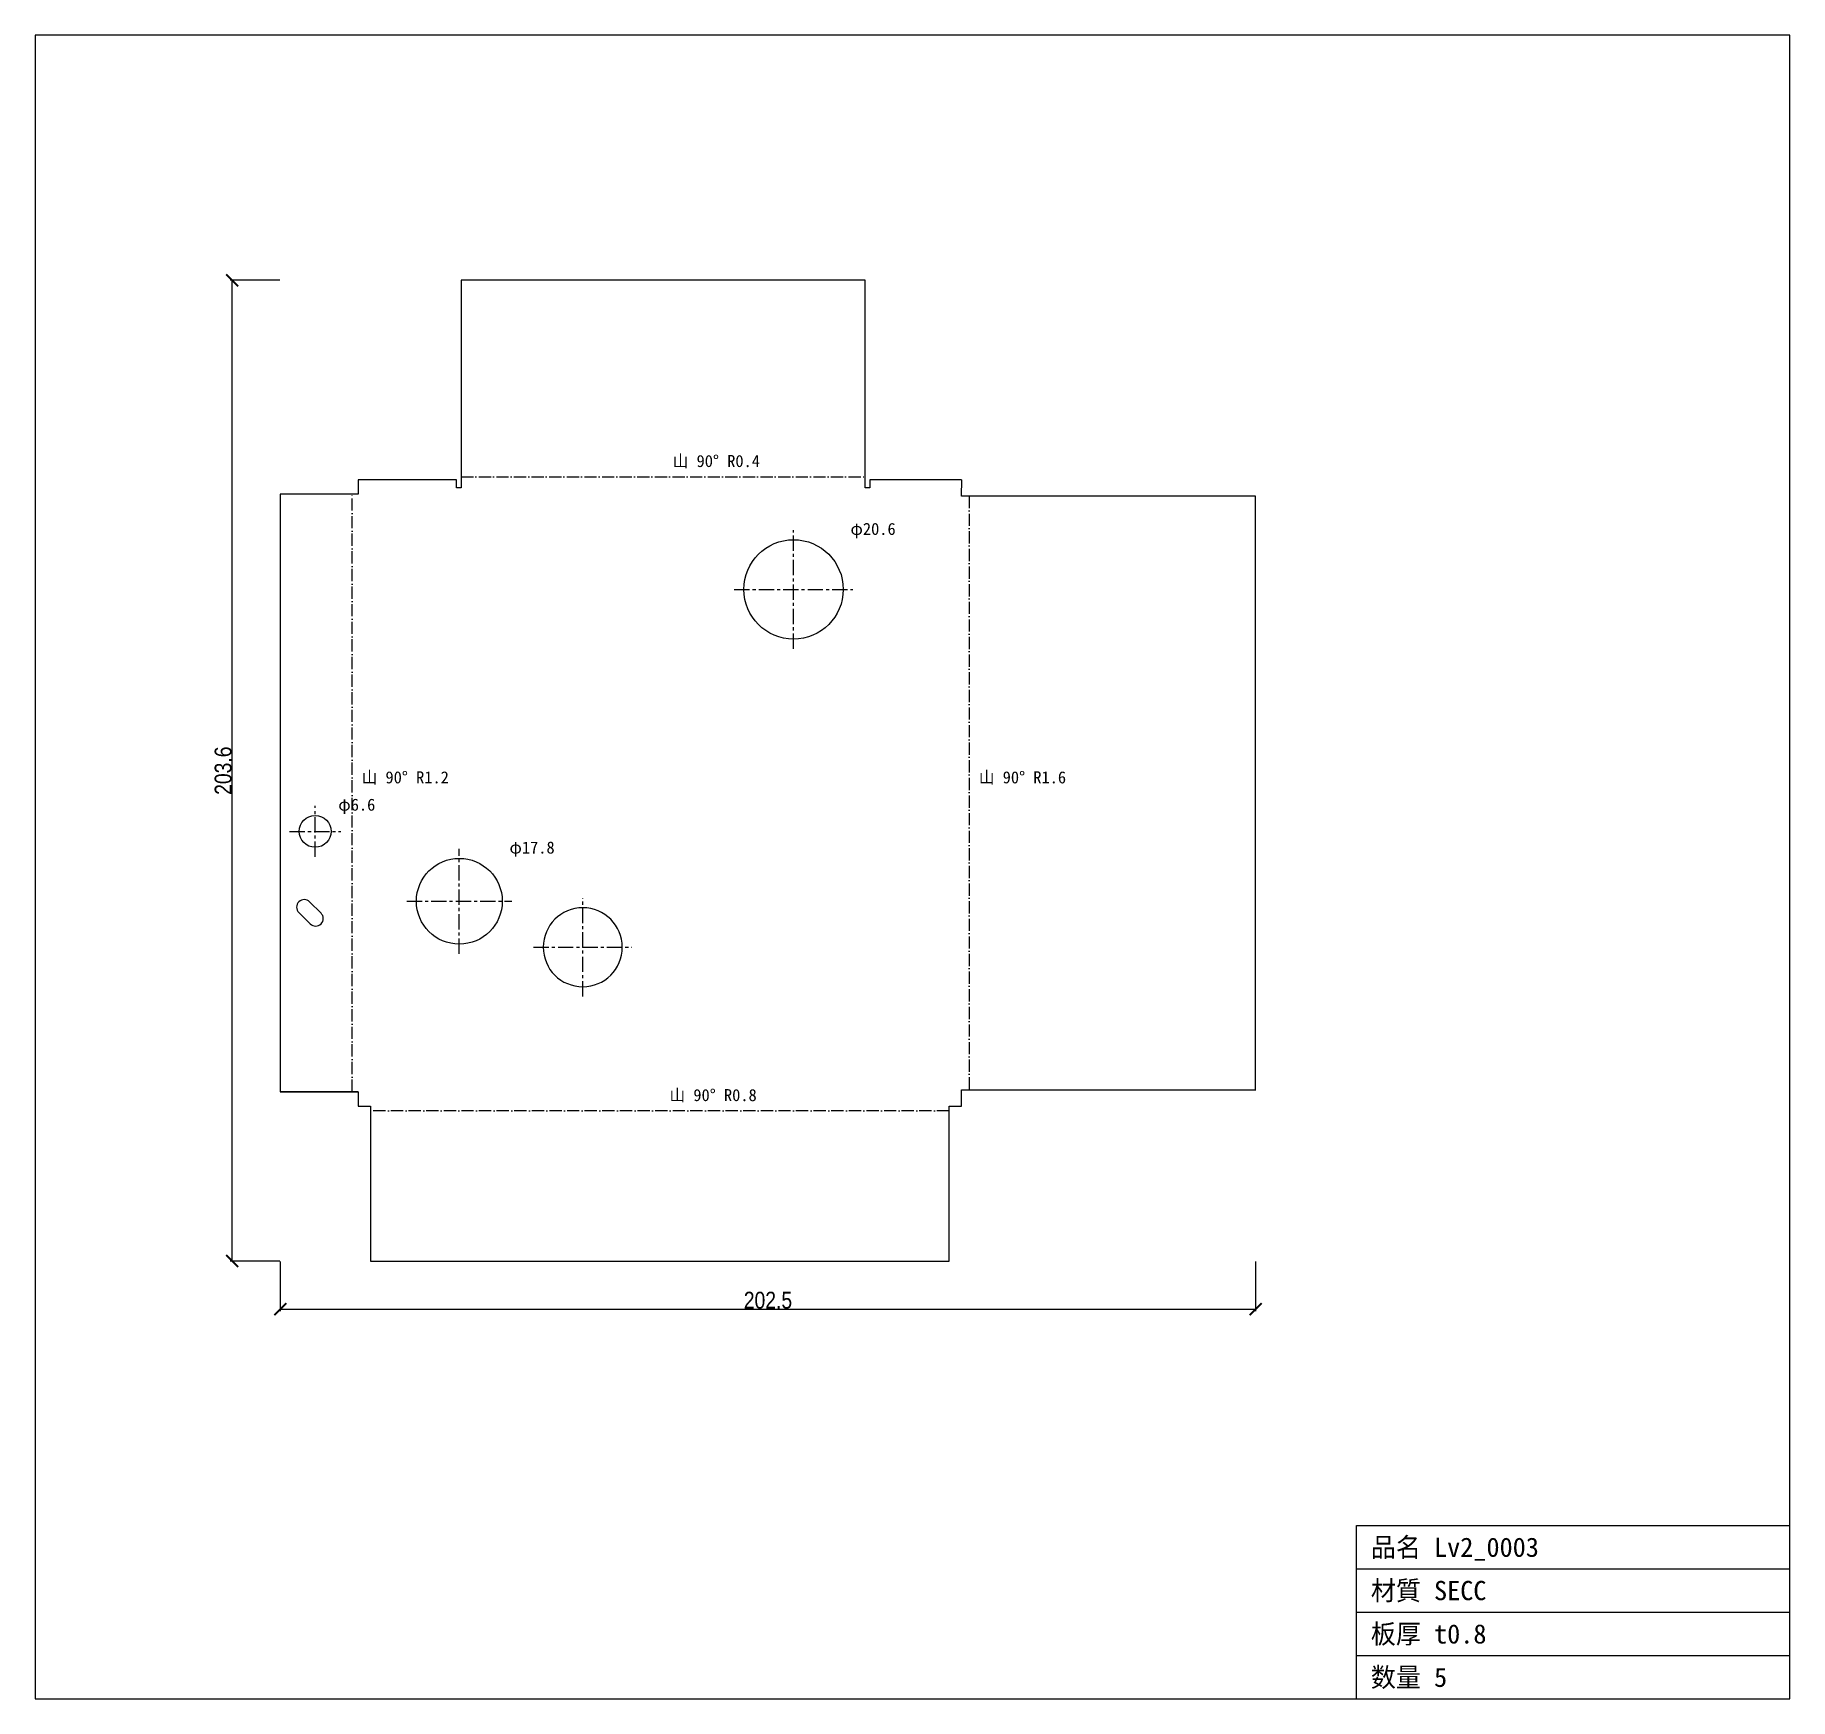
# Model space of a CAD drawing. Header units: millimetres. Extents: x -67 to 297, y -123 to 222.
import ezdxf

# ---------------------------------------------------------------- set-up
doc = ezdxf.new("R2010")
doc.units = ezdxf.units.MM
doc.linetypes.add('CENTER', pattern=[5.08, 3.175, -0.635, 0.635, -0.635])
doc.linetypes.add('DASHDOT', pattern=[3.556, 2.54, -0.508, 0, -0.508])
doc.styles.add('OpenSansCondensed-Light', font='OpenSansCondensed-Light.ttf')
doc.dimstyles.new('EZDXF', dxfattribs={"dimtxt": 0.25, "dimasz": 0.175, "dimexe": 0.375, "dimexo": 0.125, "dimgap": 0.1, "dimtad": 1, "dimlfac": 100, "dimzin": 12, "dimdsep": 46, "dimtxsty": 'OpenSansCondensed-Light', "dimblk": 'ARCHTICK', "dimcen": 2.5, "dimazin": 3, "dimtfac": 0.5, "dimtmove": 2, "dimatfit": 3})

# ---------------------------------------------------------------- blocks, each defined once
blk = doc.blocks.new('HOLE_D17_82')
blk.add_circle((0, 0), 8.91)
blk = doc.blocks.new('HOLE_D6_60')
blk.add_circle((0, 0), 3.3)
blk = doc.blocks.new('_ARCHTICK')
at = {"color": 0, "linetype": 'BYBLOCK', "const_width": 0.15}
blk.add_lwpolyline([(-0.5, -0.5), (0.5, 0.5)], dxfattribs=at)

msp = doc.modelspace()

# ---------------------------------------------------------------- linework, layer by layer
at = {"color": 7, "linetype": 'CONTINUOUS'}
for p, q in [((297.25, 222.38), (-67.05, 222.38)), ((-67.05, 222.38), (-67.05, -123.05)), ((297.25, -123.05), (297.25, 222.38)), ((49.02, 171.47), (21.4, 171.47)), ((21.4, 171.47), (21.4, 128.37)), ((60.41, 171.47), (49.02, 171.47)), ((63.87, 171.47), (60.41, 171.47)), ((105.24, 171.47), (63.87, 171.47)), ((105.24, 128.37), (105.24, 171.47)), ((20.4, 130.07), (0, 130.07)), ((0, 130.07), (0, 127.07)), ((20.4, 128.37), (20.4, 130.07)), ((21.4, 128.37), (20.4, 128.37)), ((106.24, 128.37), (105.24, 128.37)), ((125.3, 130.07), (106.24, 130.07)), ((106.24, 130.07), (106.24, 128.37)), ((125.3, 126.67), (125.31, 130.07)), ((0, 127.07), (-16.15, 127.07)), ((-16.15, 127.07), (-16.15, 3)), ((160.16, 126.67), (125.3, 126.67)), ((186.34, 126.67), (160.16, 126.67)), ((186.34, 3.4), (186.34, 126.67)), ((-9.93, 37.86), (-12.28, 40.21)), ((-10.05, 42.45), (-7.69, 40.09)), ((-16.15, 3), (0, 3)), ((0, 3), (-16.15, 3)), ((0, 3), (0, 0)), ((0, 0), (2.6, 0)), ((2.6, 0), (2.6, -32.14)), ((122.7, -32.14), (122.7, 0)), ((122.7, 0), (125.3, 0)), ((125.3, 0), (125.3, 3.4)), ((125.3, 3.4), (186.35, 3.4)), ((2.6, -32.14), (122.7, -32.14)), ((207.25, -123.05), (207.25, -87.05)), ((207.25, -87.05), (297.25, -87.05)), ((207.25, -96.05), (297.25, -96.05)), ((207.25, -105.05), (297.25, -105.05)), ((207.25, -114.05), (297.25, -114.05)), ((-67.05, -123.05), (297.25, -123.05))]:
    msp.add_line(p, q, dxfattribs=at)
at = {"color": 1, "linetype": 'DASHDOT'}
for p, q in [((21.4, 130.7), (105.24, 130.7)), ((-1.26, 3), (-1.26, 127.07)), ((126.87, 126.67), (126.87, 3.4)), ((122.7, -0.94), (2.6, -0.94))]:
    msp.add_line(p, q, dxfattribs=at)
at = {"color": 1, "linetype": 'CENTER'}
for p, q in [((90.41, 94.99), (90.41, 119.61)), ((78.1, 107.3), (102.72, 107.3)), ((-8.91, 51.76), (-8.91, 62.36)), ((-14.21, 57.06), (-3.61, 57.06)), ((21.02, 31.64), (21.02, 53.46)), ((10.11, 42.55), (31.93, 42.55)), ((46.65, 22.79), (46.65, 43.22)), ((36.43, 33.01), (56.86, 33.01))]:
    msp.add_line(p, q, dxfattribs=at)
at = {"color": 7, "linetype": 'CONTINUOUS'}
msp.add_circle((90.41, 107.3), 10.31, dxfattribs=at)
for centre, radius, start, end in [((-11.17, 41.33), 1.58, 45, -135), ((-8.81, 38.97), 1.58, -135, 45), ((46.65, 33.01), 8.21, 0, 180), ((46.65, 33.01), 8.21, 180, 0)]:
    msp.add_arc(centre, radius, start, end, dxfattribs=at)

# ---------------------------------------------------------------- block references
for name, p in [('HOLE_D6_60', (-8.91, 57.06)), ('HOLE_D17_82', (21.02, 42.55))]:
    msp.add_blockref(name, p, dxfattribs=at)

# ---------------------------------------------------------------- texts
at = {"color": 2}
for s, height, p in [('山 90° R0.4', 2.5, (65.32, 132.7)), ('φ20.6', 2.5, (102.22, 118.61)), ('山 90° R1.2', 2.5, (0.74, 67.03)), ('山 90° R1.6', 2.5, (128.87, 67.03)), ('φ6.6', 2.5, (-4.11, 61.36)), ('φ17.8', 2.5, (31.43, 52.46)), ('山 90° R0.8', 2.5, (64.65, 1.06)), ('品名 Lv2_0003', 4, (210.25, -93.55)), ('材質 SECC', 4, (210.25, -102.55)), ('板厚 t0.8', 4, (210.25, -111.55)), ('数量 5', 4, (210.25, -120.55))]:
    msp.add_text(s, height=height, dxfattribs=at).set_placement(p)

# ---------------------------------------------------------------- dimensions: what is measured, and where the dimension line sits
msp.add_linear_dim(base=(-26.15, -32.14), p1=(-16.15, -32.14), p2=(-16.15, 171.47), angle=90, dimstyle='EZDXF', override={"dimtxt": 3.5, "dimasz": 2.5, "dimdec": 1, "dimlfac": 1}, dxfattribs=at).render()
msp.add_linear_dim(base=(-16.15, -42.14), p1=(-16.15, -32.14), p2=(186.34, -32.14), dimstyle='EZDXF', override={"dimtxt": 3.5, "dimasz": 2.5, "dimdec": 1, "dimlfac": 1}, dxfattribs=at).render()

doc.saveas('drawing.dxf')
